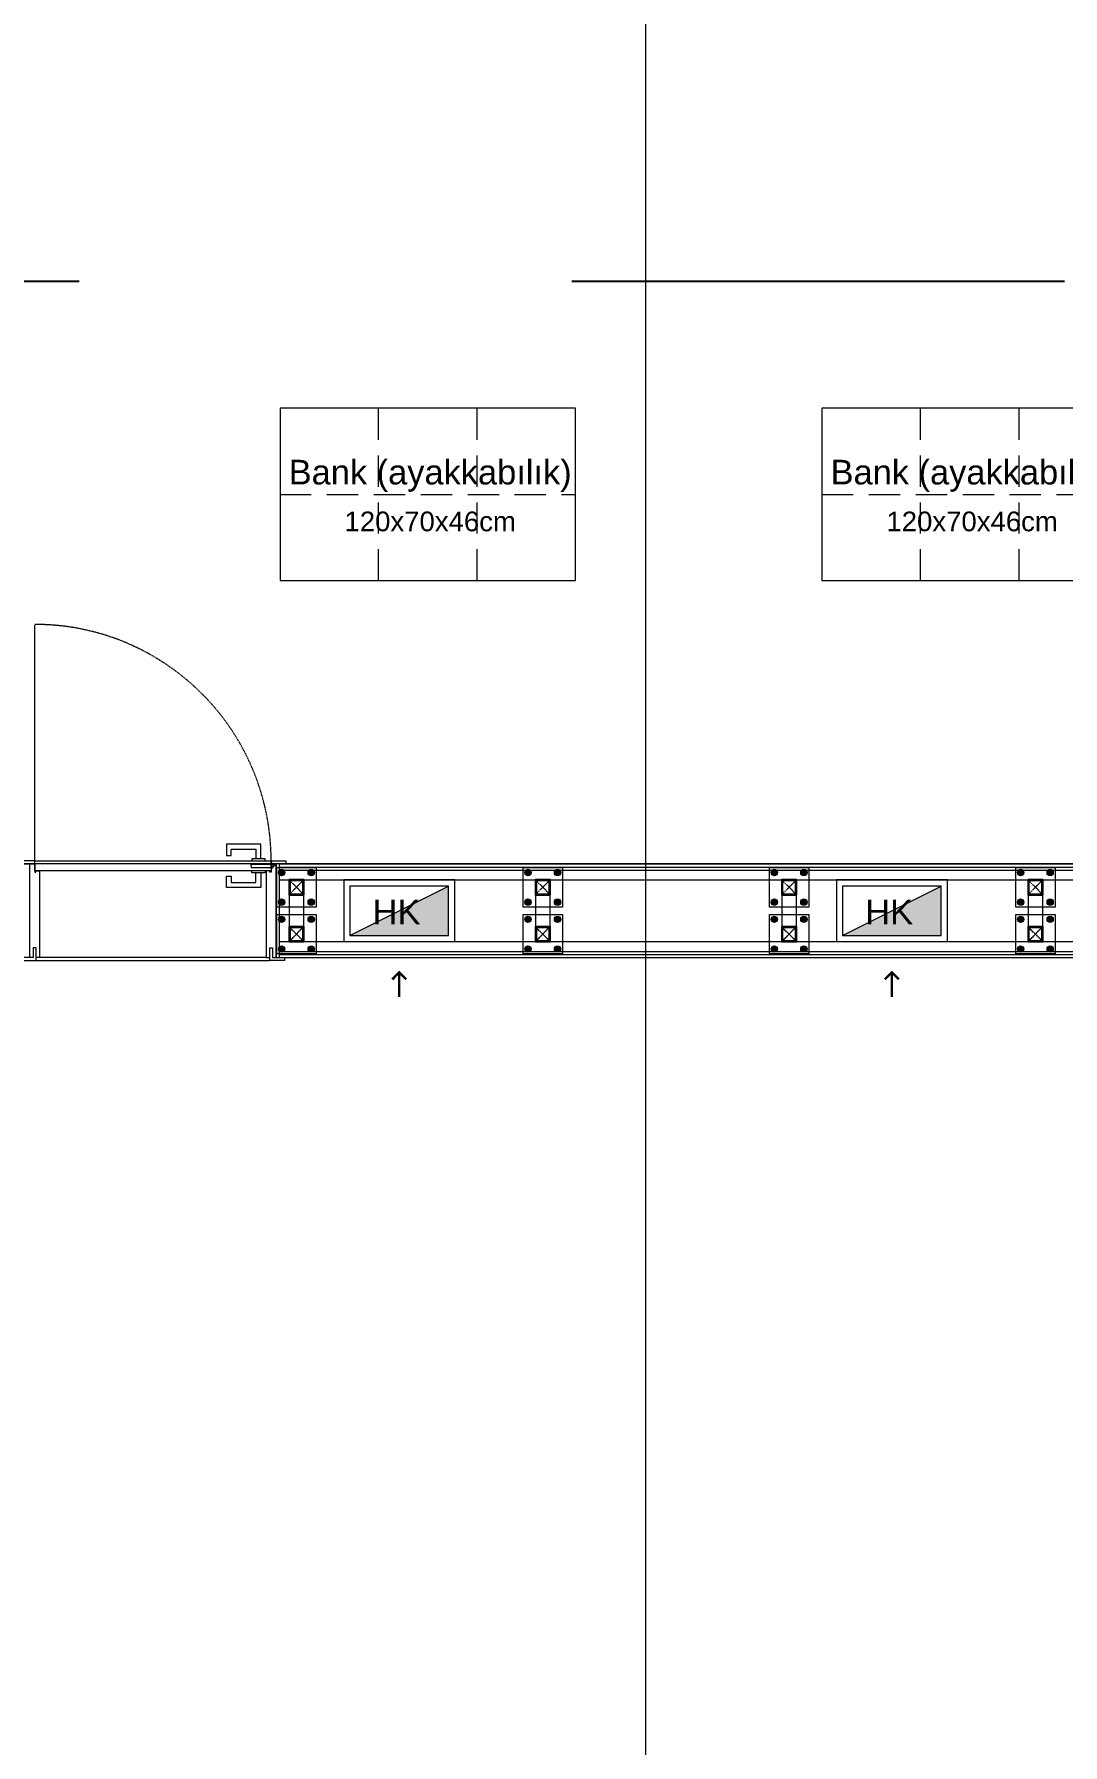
# Model space of a CAD drawing. Header units: centimetres. Extents: x 405464 to 563355, y 50011 to 66875.
# Drawn here: x 508540 to 508958, y 56321 to 57015 of the extents above; entities that cross this region are included whole.
import ezdxf
from ezdxf.enums import TextEntityAlignment as Align

# ---------------------------------------------------------------- set-up
doc = ezdxf.new("R2010")
doc.units = ezdxf.units.CM
for name, pattern in [('CHAIN', [0.3543, 0.2362, -0.0295, 0.0591, -0.0295]), ('DASHDOT', [25.4, 12.7, -6.35, 0, -6.35]), ('DASHED', [4, 2, -2]), ('DASHED2', [9.525, 6.35, -3.175]), ('M00$0$CENTER', [50.8, 31.75, -6.35, 6.35, -6.35]), ('M00$0$HIDDEN', [0.375, 0.25, -0.125])]:
    doc.linetypes.add(name, pattern=pattern)
doc.layers.get('0').update_dxf_attribs({"lineweight": 9})
doc.layers.add('-MH_Ad', color=1, linetype='Continuous', lineweight=9, true_color=0xff0000)
doc.layers.add('DV_alçıpanel_duvar_yeni', color=1, linetype='Continuous', lineweight=20, true_color=0xff0000)
for name, color, linetype, lineweight in [('0-KRCN-MİMARİ-220526', 8, 'Continuous', 9), ('A_Aks', 30, 'DASHDOT', 9), ('D_Profil', 155, 'Continuous', 15), ('G_0.09', 254, 'Continuous', 9), ('M00$0$A_Iskelet', 20, 'Continuous', 25), ('M00$0$D_Merkez', 51, 'M00$0$CENTER', 13), ('M00$0$D_Profil', 155, 'Continuous', 15), ('M00$0$KP_Acilim', 201, 'M00$0$HIDDEN', 15), ('M00$0$KP_Aksesuar', 9, 'Continuous', 9), ('M00$0$Y_Hidden_[Gizli]', 9, 'M00$0$HIDDEN', 9), ('MH_Alan', 51, 'Continuous', 9), ('TF_Mobilya', 142, 'Continuous', 9)]:
    doc.layers.add(name, color=color, linetype=linetype, lineweight=lineweight)
doc.layers.add('_statik', color=2, linetype='Continuous')
doc.styles.add('MP_KAPI_POZ', font='arial.ttf')
doc.styles.add('Normal', font='arial.ttf')

# ---------------------------------------------------------------- blocks, each defined once
blk = doc.blocks.new('a_aks')
at = {"layer": 'A_Aks', "color": 8, "ltscale": 200}
blk.add_line((4430, 5308.05), (4430, -831.11), dxfattribs=at)
blk = doc.blocks.new('mimari_yeni_durum')
at = {"layer": 'A_Aks', "color": 8}
blk.add_blockref('a_aks', (0, 0), dxfattribs=at)
blk = doc.blocks.new('hazırlık_alanları_yp')
at = {"layer": 'TF_Mobilya', "color": 8, "linetype": 'DASHED2', "ltscale": 2}
for p, q in [((2691.6, 4474), (2691.6, 4544)), ((2731.6, 4474), (2731.6, 4544)), ((2911.6, 4474), (2911.6, 4544)), ((2951.6, 4474), (2951.6, 4544))]:
    blk.add_line(p, q, dxfattribs=at)
at = {"layer": 'TF_Mobilya', "color": 8}
for points in [[(2651.6, 4474), (2771.6, 4474), (2771.6, 4544), (2651.6, 4544)], [(2871.6, 4474), (2991.6, 4474), (2991.6, 4544), (2871.6, 4544)]]:
    blk.add_lwpolyline(points, close=True, dxfattribs=at)
at = {"layer": 'TF_Mobilya', "color": 8, "linetype": 'DASHED2', "ltscale": 2}
for points in [[(2651.6, 4509), (2771.6, 4509)], [(2871.6, 4509), (2991.6, 4509)]]:
    blk.add_lwpolyline(points, dxfattribs=at)
at = {"layer": 'TF_Mobilya', "color": 8, "style": 'MP_KAPI_POZ'}
for s, height, p in [('Bank (ayakkabılık)', 10, (2712.56, 4518.01)), ('Bank (ayakkabılık)', 10, (2932.56, 4518.01)), ('120x70x46cm', 8, (2712.56, 4498.01)), ('120x70x46cm', 8, (2932.56, 4498.01))]:
    blk.add_text(s, height=height, dxfattribs=at).set_placement(p, align=Align.MIDDLE_CENTER)
blk = doc.blocks.new('A$C17b1b0ad')
at = {"layer": 'MH_Alan', "color": 8}
blk.add_lwpolyline([(8656.98, 4416), (2547.5, 4416), (2547.5, 4826)], dxfattribs=at)
blk = doc.blocks.new('statik_temel_kalıp')
at = {"layer": '_statik', "color": 4, "linetype": 'DASHED', "ltscale": 100}
blk.add_line((-10930, -204.5), (-210, -204.5), dxfattribs=at)
blk = doc.blocks.new('*U114')
at = {"ltscale": 40}
blk.add_lwpolyline([(0, 0), (0, 6), (6, 6), (6, 0)], close=True, dxfattribs=at)
at = {"layer": 'M00$0$D_Merkez', "ltscale": 0.015}
for points in [[(0, 0), (6, 6)], [(0, 6), (6, 0)]]:
    blk.add_lwpolyline(points, dxfattribs=at)
at = {"layer": 'M00$0$D_Profil', "ltscale": 40}
blk.add_lwpolyline([(0.4, 0.4), (0.4, 5.6), (5.6, 5.6), (5.6, 0.4)], close=True, dxfattribs=at)
blk = doc.blocks.new('duvarlar')
h = blk.add_hatch(color=8)
h.dxf.hatch_style = 1
h.paths.add_polyline_path([(4350, 4387), (4350, 4407), (4310, 4387)])
h = blk.add_hatch(color=8)
h.dxf.hatch_style = 1
h.paths.add_polyline_path([(4550, 4387), (4550, 4407), (4510, 4387)])
h = blk.add_hatch(color=8)
h.dxf.hatch_style = 1
h.paths.add_polyline_path([(4550, 4387), (4550, 4407), (4510, 4387)])
at = {"color": 8}
for points in [[(4182, 4417.2), (4176, 4417.2), (4176, 4416), (4182, 4416)], [(4182.5, 4413.2), (4184, 4413.2), (4184, 4378), (4182.6, 4378), (4182.6, 4382), (4181.4, 4382), (4181.4, 4378), (4180, 4378), (4180, 4416), (4182, 4416), (4182, 4412.7), (4182.5, 4412.7)], [(4278, 4417.2), (4278, 4413.2), (4182, 4413.2), (4182, 4417.2)], [(4277.4, 4378), (4277.4, 4382), (4278.6, 4382), (4278.6, 4378), (4280, 4378), (4280, 4416), (4278, 4416), (4278, 4412.7), (4277.5, 4412.7), (4277.5, 4413.2), (4276, 4413.2), (4276, 4378)], [(4278, 4417.2), (4284, 4417.2), (4284, 4416), (4278, 4416)], [(4280.25, 4398.5), (4280.25, 4414.5), (4296.25, 4414.5), (4296.25, 4398.5)], [(4380.25, 4398.5), (4380.25, 4414.5), (4396.25, 4414.5), (4396.25, 4398.5)], [(4480.25, 4398.5), (4480.25, 4414.5), (4496.25, 4414.5), (4496.25, 4398.5)], [(4580.25, 4398.5), (4580.25, 4414.5), (4596.25, 4414.5), (4596.25, 4398.5)], [(4350, 4387), (4350, 4407), (4310, 4407), (4310, 4387)], [(4550, 4387), (4550, 4407), (4510, 4407), (4510, 4387)], [(4550, 4387), (4550, 4407), (4510, 4407), (4510, 4387)], [(4280.25, 4379.5), (4280.25, 4395.5), (4296.25, 4395.5), (4296.25, 4379.5)], [(4380.25, 4379.5), (4380.25, 4395.5), (4396.25, 4395.5), (4396.25, 4379.5)], [(4480.25, 4379.5), (4480.25, 4395.5), (4496.25, 4395.5), (4496.25, 4379.5)], [(4580.25, 4379.5), (4580.25, 4395.5), (4596.25, 4395.5), (4596.25, 4379.5)], [(4181.4, 4378), (4176.6, 4378), (4176.6, 4376.8), (4182.6, 4376.8), (4182.6, 4382), (4181.4, 4382)], [(4278.6, 4378), (4283.4, 4378), (4283.4, 4376.8), (4277.4, 4376.8), (4277.4, 4382), (4278.6, 4382)]]:
    blk.add_lwpolyline(points, close=True, dxfattribs=at)
for points in [[(4310, 4387), (4350, 4407)], [(4510, 4387), (4550, 4407)], [(4510, 4387), (4550, 4407)]]:
    blk.add_lwpolyline(points, dxfattribs=at)
at = {"color": 8, "const_width": 1}
for points in [[(4327.17, 4369.17), (4330, 4372), (4332.83, 4369.17)], [(4330, 4361.94), (4330, 4372)], [(4527.17, 4369.17), (4530, 4372), (4532.83, 4369.17)], [(4527.17, 4369.17), (4530, 4372), (4532.83, 4369.17)], [(4530, 4361.94), (4530, 4372)], [(4530, 4361.94), (4530, 4372)]]:
    blk.add_lwpolyline(points, dxfattribs=at)
at = {"layer": 'D_Profil', "color": 8}
for p, q in [((4281.25, 4409.5), (7030, 4409.5)), ((4285.25, 4409.5), (4285.25, 4384.5)), ((4385.25, 4409.5), (4385.25, 4384.5)), ((4485.25, 4409.5), (4485.25, 4384.5)), ((4585.25, 4409.5), (4585.25, 4384.5)), ((4291.25, 4390.5), (4291.25, 4403.5)), ((4391.25, 4390.5), (4391.25, 4403.5)), ((4491.25, 4390.5), (4491.25, 4403.5)), ((4591.25, 4390.5), (4591.25, 4403.5)), ((4281.25, 4384.5), (7030, 4384.5))]:
    blk.add_line(p, q, dxfattribs=at)
at = {"layer": 'DV_alçıpanel_duvar_yeni', "color": 8}
for p, q in [((4280, 4416), (4280, 4378)), ((4281.25, 4416), (4281.25, 4378)), ((4281.25, 4416), (7030, 4416)), ((4281.25, 4414.75), (7030, 4414.75)), ((4281.25, 4413.5), (7030, 4413.5)), ((4280, 4378), (7030, 4378)), ((4281.25, 4380.5), (7030, 4380.5)), ((4281.25, 4379.25), (7030, 4379.25))]:
    blk.add_line(p, q, dxfattribs=at)
at = {"layer": 'G_0.09', "color": 8}
for p, q in [((4282.25, 4413.67), (4281.24, 4413.09)), ((4281.24, 4413.09), (4281.24, 4411.91)), ((4281.24, 4411.91), (4282.25, 4411.33)), ((4283.26, 4413.09), (4282.25, 4413.67)), ((4282.25, 4411.33), (4283.26, 4411.91)), ((4283.26, 4411.91), (4283.26, 4413.09)), ((4293.24, 4413.09), (4294.25, 4413.67)), ((4293.24, 4411.91), (4293.24, 4413.09)), ((4294.25, 4411.33), (4293.24, 4411.91)), ((4294.25, 4413.67), (4295.26, 4413.09)), ((4295.26, 4411.91), (4294.25, 4411.33)), ((4295.26, 4413.09), (4295.26, 4411.91)), ((4382.25, 4413.67), (4381.24, 4413.09)), ((4381.24, 4413.09), (4381.24, 4411.91)), ((4381.24, 4411.91), (4382.25, 4411.33)), ((4383.26, 4413.09), (4382.25, 4413.67)), ((4382.25, 4411.33), (4383.26, 4411.91)), ((4383.26, 4411.91), (4383.26, 4413.09)), ((4393.24, 4413.09), (4394.25, 4413.67)), ((4393.24, 4411.91), (4393.24, 4413.09)), ((4394.25, 4411.33), (4393.24, 4411.91)), ((4394.25, 4413.67), (4395.26, 4413.09)), ((4395.26, 4411.91), (4394.25, 4411.33)), ((4395.26, 4413.09), (4395.26, 4411.91)), ((4482.25, 4413.67), (4481.24, 4413.09)), ((4481.24, 4413.09), (4481.24, 4411.91)), ((4481.24, 4411.91), (4482.25, 4411.33)), ((4483.26, 4413.09), (4482.25, 4413.67)), ((4482.25, 4411.33), (4483.26, 4411.91)), ((4483.26, 4411.91), (4483.26, 4413.09)), ((4493.24, 4413.09), (4494.25, 4413.67)), ((4493.24, 4411.91), (4493.24, 4413.09)), ((4494.25, 4411.33), (4493.24, 4411.91)), ((4494.25, 4413.67), (4495.26, 4413.09)), ((4495.26, 4411.91), (4494.25, 4411.33)), ((4495.26, 4413.09), (4495.26, 4411.91)), ((4582.25, 4413.67), (4581.24, 4413.09)), ((4581.24, 4413.09), (4581.24, 4411.91)), ((4581.24, 4411.91), (4582.25, 4411.33)), ((4583.26, 4413.09), (4582.25, 4413.67)), ((4582.25, 4411.33), (4583.26, 4411.91)), ((4583.26, 4411.91), (4583.26, 4413.09)), ((4593.24, 4413.09), (4594.25, 4413.67)), ((4593.24, 4411.91), (4593.24, 4413.09)), ((4594.25, 4411.33), (4593.24, 4411.91)), ((4594.25, 4413.67), (4595.26, 4413.09)), ((4595.26, 4411.91), (4594.25, 4411.33)), ((4595.26, 4413.09), (4595.26, 4411.91)), ((4281.24, 4401.09), (4282.25, 4401.67)), ((4282.25, 4401.67), (4283.26, 4401.09)), ((4294.25, 4401.67), (4293.24, 4401.09)), ((4295.26, 4401.09), (4294.25, 4401.67)), ((4381.24, 4401.09), (4382.25, 4401.67)), ((4382.25, 4401.67), (4383.26, 4401.09)), ((4394.25, 4401.67), (4393.24, 4401.09)), ((4395.26, 4401.09), (4394.25, 4401.67)), ((4481.24, 4401.09), (4482.25, 4401.67)), ((4482.25, 4401.67), (4483.26, 4401.09)), ((4494.25, 4401.67), (4493.24, 4401.09)), ((4495.26, 4401.09), (4494.25, 4401.67)), ((4581.24, 4401.09), (4582.25, 4401.67)), ((4582.25, 4401.67), (4583.26, 4401.09)), ((4594.25, 4401.67), (4593.24, 4401.09)), ((4595.26, 4401.09), (4594.25, 4401.67)), ((4281.24, 4399.91), (4281.24, 4401.09)), ((4282.25, 4399.33), (4281.24, 4399.91)), ((4282.25, 4394.67), (4281.24, 4394.09)), ((4283.26, 4399.91), (4282.25, 4399.33)), ((4283.26, 4394.09), (4282.25, 4394.67)), ((4283.26, 4401.09), (4283.26, 4399.91)), ((4293.24, 4401.09), (4293.24, 4399.91)), ((4293.24, 4399.91), (4294.25, 4399.33)), ((4293.24, 4394.09), (4294.25, 4394.67)), ((4294.25, 4399.33), (4295.26, 4399.91)), ((4294.25, 4394.67), (4295.26, 4394.09)), ((4295.26, 4399.91), (4295.26, 4401.09)), ((4381.24, 4399.91), (4381.24, 4401.09)), ((4382.25, 4399.33), (4381.24, 4399.91)), ((4382.25, 4394.67), (4381.24, 4394.09)), ((4383.26, 4399.91), (4382.25, 4399.33)), ((4383.26, 4394.09), (4382.25, 4394.67)), ((4383.26, 4401.09), (4383.26, 4399.91)), ((4393.24, 4401.09), (4393.24, 4399.91)), ((4393.24, 4399.91), (4394.25, 4399.33)), ((4393.24, 4394.09), (4394.25, 4394.67)), ((4394.25, 4399.33), (4395.26, 4399.91)), ((4394.25, 4394.67), (4395.26, 4394.09)), ((4395.26, 4399.91), (4395.26, 4401.09)), ((4481.24, 4399.91), (4481.24, 4401.09)), ((4482.25, 4399.33), (4481.24, 4399.91)), ((4482.25, 4394.67), (4481.24, 4394.09)), ((4483.26, 4399.91), (4482.25, 4399.33)), ((4483.26, 4394.09), (4482.25, 4394.67)), ((4483.26, 4401.09), (4483.26, 4399.91)), ((4493.24, 4401.09), (4493.24, 4399.91)), ((4493.24, 4399.91), (4494.25, 4399.33)), ((4493.24, 4394.09), (4494.25, 4394.67)), ((4494.25, 4399.33), (4495.26, 4399.91)), ((4494.25, 4394.67), (4495.26, 4394.09)), ((4495.26, 4399.91), (4495.26, 4401.09)), ((4581.24, 4399.91), (4581.24, 4401.09)), ((4582.25, 4399.33), (4581.24, 4399.91)), ((4582.25, 4394.67), (4581.24, 4394.09)), ((4583.26, 4399.91), (4582.25, 4399.33)), ((4583.26, 4394.09), (4582.25, 4394.67)), ((4583.26, 4401.09), (4583.26, 4399.91)), ((4593.24, 4401.09), (4593.24, 4399.91)), ((4593.24, 4399.91), (4594.25, 4399.33)), ((4593.24, 4394.09), (4594.25, 4394.67)), ((4594.25, 4399.33), (4595.26, 4399.91)), ((4594.25, 4394.67), (4595.26, 4394.09)), ((4595.26, 4399.91), (4595.26, 4401.09)), ((4281.24, 4394.09), (4281.24, 4392.91)), ((4281.24, 4392.91), (4282.25, 4392.33)), ((4282.25, 4392.33), (4283.26, 4392.91)), ((4283.26, 4392.91), (4283.26, 4394.09)), ((4293.24, 4392.91), (4293.24, 4394.09)), ((4294.25, 4392.33), (4293.24, 4392.91)), ((4295.26, 4392.91), (4294.25, 4392.33)), ((4295.26, 4394.09), (4295.26, 4392.91)), ((4381.24, 4394.09), (4381.24, 4392.91)), ((4381.24, 4392.91), (4382.25, 4392.33)), ((4382.25, 4392.33), (4383.26, 4392.91)), ((4383.26, 4392.91), (4383.26, 4394.09)), ((4393.24, 4392.91), (4393.24, 4394.09)), ((4394.25, 4392.33), (4393.24, 4392.91)), ((4395.26, 4392.91), (4394.25, 4392.33)), ((4395.26, 4394.09), (4395.26, 4392.91)), ((4481.24, 4394.09), (4481.24, 4392.91)), ((4481.24, 4392.91), (4482.25, 4392.33)), ((4482.25, 4392.33), (4483.26, 4392.91)), ((4483.26, 4392.91), (4483.26, 4394.09)), ((4493.24, 4392.91), (4493.24, 4394.09)), ((4494.25, 4392.33), (4493.24, 4392.91)), ((4495.26, 4392.91), (4494.25, 4392.33)), ((4495.26, 4394.09), (4495.26, 4392.91)), ((4581.24, 4394.09), (4581.24, 4392.91)), ((4581.24, 4392.91), (4582.25, 4392.33)), ((4582.25, 4392.33), (4583.26, 4392.91)), ((4583.26, 4392.91), (4583.26, 4394.09)), ((4593.24, 4392.91), (4593.24, 4394.09)), ((4594.25, 4392.33), (4593.24, 4392.91)), ((4595.26, 4392.91), (4594.25, 4392.33)), ((4595.26, 4394.09), (4595.26, 4392.91)), ((4281.24, 4382.09), (4282.25, 4382.67)), ((4281.24, 4380.91), (4281.24, 4382.09)), ((4282.25, 4380.33), (4281.24, 4380.91)), ((4282.25, 4382.67), (4283.26, 4382.09)), ((4283.26, 4380.91), (4282.25, 4380.33)), ((4283.26, 4382.09), (4283.26, 4380.91)), ((4294.25, 4382.67), (4293.24, 4382.09)), ((4293.24, 4382.09), (4293.24, 4380.91)), ((4293.24, 4380.91), (4294.25, 4380.33)), ((4295.26, 4382.09), (4294.25, 4382.67)), ((4294.25, 4380.33), (4295.26, 4380.91)), ((4295.26, 4380.91), (4295.26, 4382.09)), ((4381.24, 4382.09), (4382.25, 4382.67)), ((4381.24, 4380.91), (4381.24, 4382.09)), ((4382.25, 4380.33), (4381.24, 4380.91)), ((4382.25, 4382.67), (4383.26, 4382.09)), ((4383.26, 4380.91), (4382.25, 4380.33)), ((4383.26, 4382.09), (4383.26, 4380.91)), ((4394.25, 4382.67), (4393.24, 4382.09)), ((4393.24, 4382.09), (4393.24, 4380.91)), ((4393.24, 4380.91), (4394.25, 4380.33)), ((4395.26, 4382.09), (4394.25, 4382.67)), ((4394.25, 4380.33), (4395.26, 4380.91)), ((4395.26, 4380.91), (4395.26, 4382.09)), ((4481.24, 4382.09), (4482.25, 4382.67)), ((4481.24, 4380.91), (4481.24, 4382.09)), ((4482.25, 4380.33), (4481.24, 4380.91)), ((4482.25, 4382.67), (4483.26, 4382.09)), ((4483.26, 4380.91), (4482.25, 4380.33)), ((4483.26, 4382.09), (4483.26, 4380.91)), ((4494.25, 4382.67), (4493.24, 4382.09)), ((4493.24, 4382.09), (4493.24, 4380.91)), ((4493.24, 4380.91), (4494.25, 4380.33)), ((4495.26, 4382.09), (4494.25, 4382.67)), ((4494.25, 4380.33), (4495.26, 4380.91)), ((4495.26, 4380.91), (4495.26, 4382.09)), ((4581.24, 4382.09), (4582.25, 4382.67)), ((4581.24, 4380.91), (4581.24, 4382.09)), ((4582.25, 4380.33), (4581.24, 4380.91)), ((4582.25, 4382.67), (4583.26, 4382.09)), ((4583.26, 4380.91), (4582.25, 4380.33)), ((4583.26, 4382.09), (4583.26, 4380.91)), ((4594.25, 4382.67), (4593.24, 4382.09)), ((4593.24, 4382.09), (4593.24, 4380.91)), ((4593.24, 4380.91), (4594.25, 4380.33)), ((4595.26, 4382.09), (4594.25, 4382.67)), ((4594.25, 4380.33), (4595.26, 4380.91)), ((4595.26, 4380.91), (4595.26, 4382.09))]:
    blk.add_line(p, q, dxfattribs=at)
at = {"layer": 'G_0.09', "color": 8, "linetype": 'CHAIN', "ltscale": 3}
for p, q in [((4281.24, 4412.5), (4283.26, 4412.5)), ((4282.25, 4411.33), (4282.25, 4413.67)), ((4295.26, 4412.5), (4293.24, 4412.5)), ((4294.25, 4411.33), (4294.25, 4413.67)), ((4381.24, 4412.5), (4383.26, 4412.5)), ((4382.25, 4411.33), (4382.25, 4413.67)), ((4395.26, 4412.5), (4393.24, 4412.5)), ((4394.25, 4411.33), (4394.25, 4413.67)), ((4481.24, 4412.5), (4483.26, 4412.5)), ((4482.25, 4411.33), (4482.25, 4413.67)), ((4495.26, 4412.5), (4493.24, 4412.5)), ((4494.25, 4411.33), (4494.25, 4413.67)), ((4581.24, 4412.5), (4583.26, 4412.5)), ((4582.25, 4411.33), (4582.25, 4413.67)), ((4595.26, 4412.5), (4593.24, 4412.5)), ((4594.25, 4411.33), (4594.25, 4413.67)), ((4282.25, 4401.67), (4282.25, 4399.33)), ((4294.25, 4401.67), (4294.25, 4399.33)), ((4382.25, 4401.67), (4382.25, 4399.33)), ((4394.25, 4401.67), (4394.25, 4399.33)), ((4482.25, 4401.67), (4482.25, 4399.33)), ((4494.25, 4401.67), (4494.25, 4399.33)), ((4582.25, 4401.67), (4582.25, 4399.33)), ((4594.25, 4401.67), (4594.25, 4399.33)), ((4281.24, 4400.5), (4283.26, 4400.5)), ((4282.25, 4392.33), (4282.25, 4394.67)), ((4295.26, 4400.5), (4293.24, 4400.5)), ((4294.25, 4392.33), (4294.25, 4394.67)), ((4381.24, 4400.5), (4383.26, 4400.5)), ((4382.25, 4392.33), (4382.25, 4394.67)), ((4395.26, 4400.5), (4393.24, 4400.5)), ((4394.25, 4392.33), (4394.25, 4394.67)), ((4481.24, 4400.5), (4483.26, 4400.5)), ((4482.25, 4392.33), (4482.25, 4394.67)), ((4495.26, 4400.5), (4493.24, 4400.5)), ((4494.25, 4392.33), (4494.25, 4394.67)), ((4581.24, 4400.5), (4583.26, 4400.5)), ((4582.25, 4392.33), (4582.25, 4394.67)), ((4595.26, 4400.5), (4593.24, 4400.5)), ((4594.25, 4392.33), (4594.25, 4394.67)), ((4281.24, 4393.5), (4283.26, 4393.5)), ((4295.26, 4393.5), (4293.24, 4393.5)), ((4381.24, 4393.5), (4383.26, 4393.5)), ((4395.26, 4393.5), (4393.24, 4393.5)), ((4481.24, 4393.5), (4483.26, 4393.5)), ((4495.26, 4393.5), (4493.24, 4393.5)), ((4581.24, 4393.5), (4583.26, 4393.5)), ((4595.26, 4393.5), (4593.24, 4393.5)), ((4281.24, 4381.5), (4283.26, 4381.5)), ((4282.25, 4382.67), (4282.25, 4380.33)), ((4295.26, 4381.5), (4293.24, 4381.5)), ((4294.25, 4382.67), (4294.25, 4380.33)), ((4381.24, 4381.5), (4383.26, 4381.5)), ((4382.25, 4382.67), (4382.25, 4380.33)), ((4395.26, 4381.5), (4393.24, 4381.5)), ((4394.25, 4382.67), (4394.25, 4380.33)), ((4481.24, 4381.5), (4483.26, 4381.5)), ((4482.25, 4382.67), (4482.25, 4380.33)), ((4495.26, 4381.5), (4493.24, 4381.5)), ((4494.25, 4382.67), (4494.25, 4380.33)), ((4581.24, 4381.5), (4583.26, 4381.5)), ((4582.25, 4382.67), (4582.25, 4380.33)), ((4595.26, 4381.5), (4593.24, 4381.5)), ((4594.25, 4382.67), (4594.25, 4380.33))]:
    blk.add_line(p, q, dxfattribs=at)
at = {"layer": 'G_0.09', "color": 8}
for points in [[(4352.5, 4384.5), (4352.5, 4409.5), (4307.5, 4409.5), (4307.5, 4384.5)], [(4552.5, 4384.5), (4552.5, 4409.5), (4507.5, 4409.5), (4507.5, 4384.5)], [(4552.5, 4384.5), (4552.5, 4409.5), (4507.5, 4409.5), (4507.5, 4384.5)]]:
    blk.add_lwpolyline(points, close=True, dxfattribs=at)
for centre, radius in [((4282.25, 4412.5), 1.28), ((4282.25, 4412.5), 0.917), ((4282.25, 4412.5), 0.9), ((4282.25, 4412.5), 0.693), ((4282.25, 4412.5), 0.64), ((4282.25, 4412.5), 0.539), ((4294.25, 4412.5), 1.28), ((4294.25, 4412.5), 0.917), ((4294.25, 4412.5), 0.9), ((4294.25, 4412.5), 0.693), ((4294.25, 4412.5), 0.64), ((4294.25, 4412.5), 0.539), ((4382.25, 4412.5), 1.28), ((4382.25, 4412.5), 0.917), ((4382.25, 4412.5), 0.9), ((4382.25, 4412.5), 0.693), ((4382.25, 4412.5), 0.64), ((4382.25, 4412.5), 0.539), ((4394.25, 4412.5), 1.28), ((4394.25, 4412.5), 0.917), ((4394.25, 4412.5), 0.9), ((4394.25, 4412.5), 0.693), ((4394.25, 4412.5), 0.64), ((4394.25, 4412.5), 0.539), ((4482.25, 4412.5), 1.28), ((4482.25, 4412.5), 0.917), ((4482.25, 4412.5), 0.9), ((4482.25, 4412.5), 0.693), ((4482.25, 4412.5), 0.64), ((4482.25, 4412.5), 0.539), ((4494.25, 4412.5), 1.28), ((4494.25, 4412.5), 0.917), ((4494.25, 4412.5), 0.9), ((4494.25, 4412.5), 0.693), ((4494.25, 4412.5), 0.64), ((4494.25, 4412.5), 0.539), ((4582.25, 4412.5), 1.28), ((4582.25, 4412.5), 0.917), ((4582.25, 4412.5), 0.9), ((4582.25, 4412.5), 0.693), ((4582.25, 4412.5), 0.64), ((4582.25, 4412.5), 0.539), ((4594.25, 4412.5), 1.28), ((4594.25, 4412.5), 0.917), ((4594.25, 4412.5), 0.9), ((4594.25, 4412.5), 0.693), ((4594.25, 4412.5), 0.64), ((4594.25, 4412.5), 0.539), ((4282.25, 4400.5), 1.28), ((4294.25, 4400.5), 1.28), ((4382.25, 4400.5), 1.28), ((4394.25, 4400.5), 1.28), ((4482.25, 4400.5), 1.28), ((4494.25, 4400.5), 1.28), ((4582.25, 4400.5), 1.28), ((4594.25, 4400.5), 1.28), ((4282.25, 4393.5), 1.28), ((4282.25, 4400.5), 0.917), ((4282.25, 4400.5), 0.9), ((4282.25, 4400.5), 0.693), ((4282.25, 4400.5), 0.64), ((4282.25, 4400.5), 0.539), ((4294.25, 4393.5), 1.28), ((4294.25, 4400.5), 0.917), ((4294.25, 4400.5), 0.9), ((4294.25, 4400.5), 0.693), ((4294.25, 4400.5), 0.64), ((4294.25, 4400.5), 0.539), ((4382.25, 4393.5), 1.28), ((4382.25, 4400.5), 0.917), ((4382.25, 4400.5), 0.9), ((4382.25, 4400.5), 0.693), ((4382.25, 4400.5), 0.64), ((4382.25, 4400.5), 0.539), ((4394.25, 4393.5), 1.28), ((4394.25, 4400.5), 0.917), ((4394.25, 4400.5), 0.9), ((4394.25, 4400.5), 0.693), ((4394.25, 4400.5), 0.64), ((4394.25, 4400.5), 0.539), ((4482.25, 4393.5), 1.28), ((4482.25, 4400.5), 0.917), ((4482.25, 4400.5), 0.9), ((4482.25, 4400.5), 0.693), ((4482.25, 4400.5), 0.64), ((4482.25, 4400.5), 0.539), ((4494.25, 4393.5), 1.28), ((4494.25, 4400.5), 0.917), ((4494.25, 4400.5), 0.9), ((4494.25, 4400.5), 0.693), ((4494.25, 4400.5), 0.64), ((4494.25, 4400.5), 0.539), ((4582.25, 4393.5), 1.28), ((4582.25, 4400.5), 0.917), ((4582.25, 4400.5), 0.9), ((4582.25, 4400.5), 0.693), ((4582.25, 4400.5), 0.64), ((4582.25, 4400.5), 0.539), ((4594.25, 4393.5), 1.28), ((4594.25, 4400.5), 0.917), ((4594.25, 4400.5), 0.9), ((4594.25, 4400.5), 0.693), ((4594.25, 4400.5), 0.64), ((4594.25, 4400.5), 0.539), ((4282.25, 4393.5), 0.917), ((4282.25, 4393.5), 0.9), ((4282.25, 4393.5), 0.693), ((4282.25, 4393.5), 0.64), ((4282.25, 4393.5), 0.539), ((4294.25, 4393.5), 0.917), ((4294.25, 4393.5), 0.9), ((4294.25, 4393.5), 0.693), ((4294.25, 4393.5), 0.64), ((4294.25, 4393.5), 0.539), ((4382.25, 4393.5), 0.917), ((4382.25, 4393.5), 0.9), ((4382.25, 4393.5), 0.693), ((4382.25, 4393.5), 0.64), ((4382.25, 4393.5), 0.539), ((4394.25, 4393.5), 0.917), ((4394.25, 4393.5), 0.9), ((4394.25, 4393.5), 0.693), ((4394.25, 4393.5), 0.64), ((4394.25, 4393.5), 0.539), ((4482.25, 4393.5), 0.917), ((4482.25, 4393.5), 0.9), ((4482.25, 4393.5), 0.693), ((4482.25, 4393.5), 0.64), ((4482.25, 4393.5), 0.539), ((4494.25, 4393.5), 0.917), ((4494.25, 4393.5), 0.9), ((4494.25, 4393.5), 0.693), ((4494.25, 4393.5), 0.64), ((4494.25, 4393.5), 0.539), ((4582.25, 4393.5), 0.917), ((4582.25, 4393.5), 0.9), ((4582.25, 4393.5), 0.693), ((4582.25, 4393.5), 0.64), ((4582.25, 4393.5), 0.539), ((4594.25, 4393.5), 0.917), ((4594.25, 4393.5), 0.9), ((4594.25, 4393.5), 0.693), ((4594.25, 4393.5), 0.64), ((4594.25, 4393.5), 0.539), ((4282.25, 4381.5), 1.28), ((4282.25, 4381.5), 0.917), ((4282.25, 4381.5), 0.9), ((4282.25, 4381.5), 0.693), ((4282.25, 4381.5), 0.64), ((4282.25, 4381.5), 0.539), ((4294.25, 4381.5), 1.28), ((4294.25, 4381.5), 0.917), ((4294.25, 4381.5), 0.9), ((4294.25, 4381.5), 0.693), ((4294.25, 4381.5), 0.64), ((4294.25, 4381.5), 0.539), ((4382.25, 4381.5), 1.28), ((4382.25, 4381.5), 0.917), ((4382.25, 4381.5), 0.9), ((4382.25, 4381.5), 0.693), ((4382.25, 4381.5), 0.64), ((4382.25, 4381.5), 0.539), ((4394.25, 4381.5), 1.28), ((4394.25, 4381.5), 0.917), ((4394.25, 4381.5), 0.9), ((4394.25, 4381.5), 0.693), ((4394.25, 4381.5), 0.64), ((4394.25, 4381.5), 0.539), ((4482.25, 4381.5), 1.28), ((4482.25, 4381.5), 0.917), ((4482.25, 4381.5), 0.9), ((4482.25, 4381.5), 0.693), ((4482.25, 4381.5), 0.64), ((4482.25, 4381.5), 0.539), ((4494.25, 4381.5), 1.28), ((4494.25, 4381.5), 0.917), ((4494.25, 4381.5), 0.9), ((4494.25, 4381.5), 0.693), ((4494.25, 4381.5), 0.64), ((4494.25, 4381.5), 0.539), ((4582.25, 4381.5), 1.28), ((4582.25, 4381.5), 0.917), ((4582.25, 4381.5), 0.9), ((4582.25, 4381.5), 0.693), ((4582.25, 4381.5), 0.64), ((4582.25, 4381.5), 0.539), ((4594.25, 4381.5), 1.28), ((4594.25, 4381.5), 0.917), ((4594.25, 4381.5), 0.9), ((4594.25, 4381.5), 0.693), ((4594.25, 4381.5), 0.64), ((4594.25, 4381.5), 0.539)]:
    blk.add_circle(centre, radius, dxfattribs=at)
at = {"layer": 'G_0.09', "color": 8, "linetype": 'Continuous'}
for centre, start, end in [((4282.25, 4412.5), 18, 198), ((4282.25, 4412.5), 18, 198), ((4282.25, 4412.5), 198, 18), ((4282.25, 4412.5), 198, 18), ((4294.25, 4412.5), 162, 342), ((4294.25, 4412.5), 162, 342), ((4294.25, 4412.5), 342, 162), ((4294.25, 4412.5), 342, 162), ((4382.25, 4412.5), 18, 198), ((4382.25, 4412.5), 18, 198), ((4382.25, 4412.5), 198, 18), ((4382.25, 4412.5), 198, 18), ((4394.25, 4412.5), 162, 342), ((4394.25, 4412.5), 162, 342), ((4394.25, 4412.5), 342, 162), ((4394.25, 4412.5), 342, 162), ((4482.25, 4412.5), 18, 198), ((4482.25, 4412.5), 18, 198), ((4482.25, 4412.5), 198, 18), ((4482.25, 4412.5), 198, 18), ((4494.25, 4412.5), 162, 342), ((4494.25, 4412.5), 162, 342), ((4494.25, 4412.5), 342, 162), ((4494.25, 4412.5), 342, 162), ((4582.25, 4412.5), 18, 198), ((4582.25, 4412.5), 18, 198), ((4582.25, 4412.5), 198, 18), ((4582.25, 4412.5), 198, 18), ((4594.25, 4412.5), 162, 342), ((4594.25, 4412.5), 162, 342), ((4594.25, 4412.5), 342, 162), ((4594.25, 4412.5), 342, 162), ((4282.25, 4400.5), 162, 342), ((4282.25, 4400.5), 162, 342), ((4282.25, 4400.5), 342, 162), ((4282.25, 4400.5), 342, 162), ((4294.25, 4400.5), 18, 198), ((4294.25, 4400.5), 18, 198), ((4294.25, 4400.5), 198, 18), ((4294.25, 4400.5), 198, 18), ((4382.25, 4400.5), 162, 342), ((4382.25, 4400.5), 162, 342), ((4382.25, 4400.5), 342, 162), ((4382.25, 4400.5), 342, 162), ((4394.25, 4400.5), 18, 198), ((4394.25, 4400.5), 18, 198), ((4394.25, 4400.5), 198, 18), ((4394.25, 4400.5), 198, 18), ((4482.25, 4400.5), 162, 342), ((4482.25, 4400.5), 162, 342), ((4482.25, 4400.5), 342, 162), ((4482.25, 4400.5), 342, 162), ((4494.25, 4400.5), 18, 198), ((4494.25, 4400.5), 18, 198), ((4494.25, 4400.5), 198, 18), ((4494.25, 4400.5), 198, 18), ((4582.25, 4400.5), 162, 342), ((4582.25, 4400.5), 162, 342), ((4582.25, 4400.5), 342, 162), ((4582.25, 4400.5), 342, 162), ((4594.25, 4400.5), 18, 198), ((4594.25, 4400.5), 18, 198), ((4594.25, 4400.5), 198, 18), ((4594.25, 4400.5), 198, 18), ((4282.25, 4393.5), 18, 198), ((4282.25, 4393.5), 18, 198), ((4282.25, 4393.5), 198, 18), ((4282.25, 4393.5), 198, 18), ((4294.25, 4393.5), 162, 342), ((4294.25, 4393.5), 162, 342), ((4294.25, 4393.5), 342, 162), ((4294.25, 4393.5), 342, 162), ((4382.25, 4393.5), 18, 198), ((4382.25, 4393.5), 18, 198), ((4382.25, 4393.5), 198, 18), ((4382.25, 4393.5), 198, 18), ((4394.25, 4393.5), 162, 342), ((4394.25, 4393.5), 162, 342), ((4394.25, 4393.5), 342, 162), ((4394.25, 4393.5), 342, 162), ((4482.25, 4393.5), 18, 198), ((4482.25, 4393.5), 18, 198), ((4482.25, 4393.5), 198, 18), ((4482.25, 4393.5), 198, 18), ((4494.25, 4393.5), 162, 342), ((4494.25, 4393.5), 162, 342), ((4494.25, 4393.5), 342, 162), ((4494.25, 4393.5), 342, 162), ((4582.25, 4393.5), 18, 198), ((4582.25, 4393.5), 18, 198), ((4582.25, 4393.5), 198, 18), ((4582.25, 4393.5), 198, 18), ((4594.25, 4393.5), 162, 342), ((4594.25, 4393.5), 162, 342), ((4594.25, 4393.5), 342, 162), ((4594.25, 4393.5), 342, 162), ((4282.25, 4381.5), 162, 342), ((4282.25, 4381.5), 162, 342), ((4282.25, 4381.5), 342, 162), ((4282.25, 4381.5), 342, 162), ((4294.25, 4381.5), 18, 198), ((4294.25, 4381.5), 18, 198), ((4294.25, 4381.5), 198, 18), ((4294.25, 4381.5), 198, 18), ((4382.25, 4381.5), 162, 342), ((4382.25, 4381.5), 162, 342), ((4382.25, 4381.5), 342, 162), ((4382.25, 4381.5), 342, 162), ((4394.25, 4381.5), 18, 198), ((4394.25, 4381.5), 18, 198), ((4394.25, 4381.5), 198, 18), ((4394.25, 4381.5), 198, 18), ((4482.25, 4381.5), 162, 342), ((4482.25, 4381.5), 162, 342), ((4482.25, 4381.5), 342, 162), ((4482.25, 4381.5), 342, 162), ((4494.25, 4381.5), 18, 198), ((4494.25, 4381.5), 18, 198), ((4494.25, 4381.5), 198, 18), ((4494.25, 4381.5), 198, 18), ((4582.25, 4381.5), 162, 342), ((4582.25, 4381.5), 162, 342), ((4582.25, 4381.5), 342, 162), ((4582.25, 4381.5), 342, 162), ((4594.25, 4381.5), 18, 198), ((4594.25, 4381.5), 18, 198), ((4594.25, 4381.5), 198, 18), ((4594.25, 4381.5), 198, 18)]:
    blk.add_arc(centre, 0.72, start, end, dxfattribs=at)
at = {"layer": 'G_0.09', "color": 8}
for centre, start, end in [((4282.25, 4412.5), 260, 170), ((4294.25, 4412.5), 10, 280), ((4382.25, 4412.5), 260, 170), ((4394.25, 4412.5), 10, 280), ((4482.25, 4412.5), 260, 170), ((4494.25, 4412.5), 10, 280), ((4582.25, 4412.5), 260, 170), ((4594.25, 4412.5), 10, 280), ((4282.25, 4400.5), 190, 100), ((4294.25, 4400.5), 80, 350), ((4382.25, 4400.5), 190, 100), ((4394.25, 4400.5), 80, 350), ((4482.25, 4400.5), 190, 100), ((4494.25, 4400.5), 80, 350), ((4582.25, 4400.5), 190, 100), ((4594.25, 4400.5), 80, 350), ((4282.25, 4393.5), 260, 170), ((4294.25, 4393.5), 10, 280), ((4382.25, 4393.5), 260, 170), ((4394.25, 4393.5), 10, 280), ((4482.25, 4393.5), 260, 170), ((4494.25, 4393.5), 10, 280), ((4582.25, 4393.5), 260, 170), ((4594.25, 4393.5), 10, 280), ((4282.25, 4381.5), 190, 100), ((4294.25, 4381.5), 80, 350), ((4382.25, 4381.5), 190, 100), ((4394.25, 4381.5), 80, 350), ((4482.25, 4381.5), 190, 100), ((4494.25, 4381.5), 80, 350), ((4582.25, 4381.5), 190, 100), ((4594.25, 4381.5), 80, 350)]:
    blk.add_arc(centre, 0.64, start, end, dxfattribs=at)
at = {"layer": 'M00$0$KP_Acilim', "color": 8}
blk.add_lwpolyline([(4182, 4417.2), (4182, 4513.2)], dxfattribs=at)
blk.add_arc((4182, 4417.2), 96, 0, 90, dxfattribs=at)
at = {"layer": 'M00$0$KP_Aksesuar', "color": 8}
for points in [[(4273.8, 4418), (4273.8, 4424), (4259.8, 4424), (4259.8, 4419.4), (4261.8, 4419.4), (4261.8, 4422), (4271.8, 4422), (4271.8, 4418)], [(4269.9, 4415.2), (4269.9, 4415.9)], [(4269.9, 4415.9), (4278.3, 4415.9)], [(4275.5, 4417.2), (4275.5, 4418), (4270.1, 4418), (4270.1, 4417.2)], [(4278.3, 4415.8), (4279.4, 4415.8), (4279.4, 4415.5), (4278.5, 4414.6), (4278.3, 4414.6)], [(4273.8, 4412.4), (4273.8, 4406.4), (4259.8, 4406.4), (4259.8, 4411), (4261.8, 4411), (4261.8, 4408.4), (4271.8, 4408.4), (4271.8, 4412.4)], [(4269.9, 4415.2), (4269.9, 4414.5)], [(4269.9, 4414.5), (4278.3, 4414.5)], [(4275.5, 4413.2), (4275.5, 4412.4), (4270.1, 4412.4), (4270.1, 4413.2)]]:
    blk.add_lwpolyline(points, dxfattribs=at)
blk.add_lwpolyline([(4278.3, 4416.4), (4278.3, 4414), (4278, 4414), (4278, 4416.4)], close=True, dxfattribs=at)
at = {"layer": 'M00$0$Y_Hidden_[Gizli]', "color": 8}
for points in [[(4182.6, 4376.8), (4277.4, 4376.8)], [(4276, 4378), (4184, 4378)]]:
    blk.add_lwpolyline(points, dxfattribs=at)
at = {"layer": 'M00$0$A_Iskelet', "color": 8, "xscale": -1}
for p in [(4291.25, 4403.5), (4391.25, 4403.5), (4491.25, 4403.5), (4591.25, 4403.5), (4291.25, 4384.5), (4391.25, 4384.5), (4491.25, 4384.5), (4591.25, 4384.5)]:
    blk.add_blockref('*U114', p, dxfattribs=at)
at = {"color": 8, "style": 'Normal'}
for p in [(4319.19, 4391.54), (4519.19, 4391.54), (4519.19, 4391.54)]:
    blk.add_text('HK', height=10, dxfattribs=at).set_placement(p)
blk = doc.blocks.new('A$C9e52caec')
at = {"layer": '-MH_Ad', "color": 8}
blk.add_blockref('A$C17b1b0ad', (0, 0), dxfattribs=at)
at = {"color": 8}
for name, p in [('mimari_yeni_durum', (0, 0)), ('hazırlık_alanları_yp', (1630, 57))]:
    blk.add_blockref(name, p, dxfattribs=at)
at = {"layer": '_statik'}
blk.add_blockref('statik_temel_kalıp', (12530, 4857), dxfattribs=at)
blk.add_blockref('duvarlar', (0, 0))

msp = doc.modelspace()

# ---------------------------------------------------------------- block references
at = {"layer": '0-KRCN-MİMARİ-220526', "rotation": 359.999999999997}
msp.add_blockref('A$C9e52caec', (504358.27, 52262.37, 74), dxfattribs=at)

doc.saveas('drawing.dxf')
